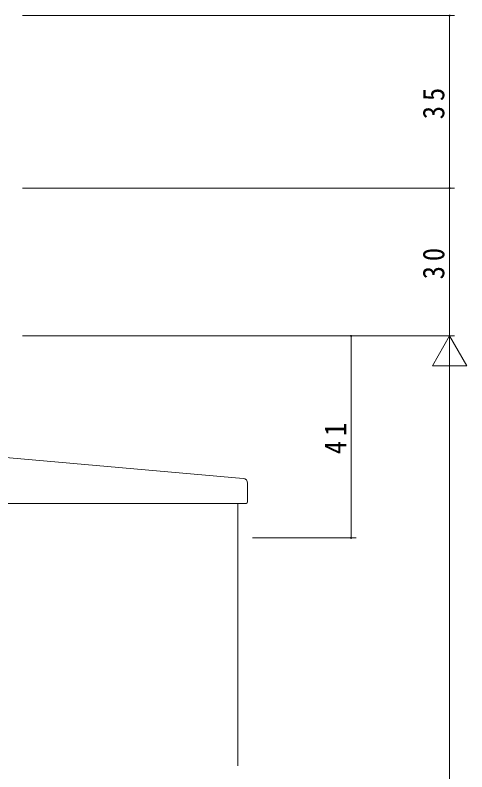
# Model space of a CAD drawing. Units: millimetres, scale not verified. Extents: x -567 to 567, y -403 to 403.
# Drawn here: x -348.4 to -256.7, y 55.5 to 209.1 of the extents above; entities that cross this region are included whole.
import ezdxf

# ---------------------------------------------------------------- set-up
doc = ezdxf.new("R2010")
doc.units = ezdxf.units.MM
doc.header["$LTSCALE"] = 2
for name, color, linetype, lineweight in [('0-3_YKK_D', 6, 'Continuous', 18), ('0-5_YKK_12', 2, 'Continuous', 18), ('0-6_YKK_13', 4, 'Continuous', 18)]:
    doc.layers.add(name, color=color, linetype=linetype, lineweight=lineweight)
doc.styles.add('ＭＳ ゴシック', font='')
doc.styles.get('ＭＳ ゴシック').set_extended_font_data('MS Gothic')

msp = doc.modelspace()

# ---------------------------------------------------------------- linework, layer by layer
at = {"layer": '0-3_YKK_D'}
for p, q in [((-346.926, 209.018), (-259.226, 209.018)), ((-260.226, 174.018), (-260.226, 209.018)), ((-346.926, 174.018), (-259.226, 174.018)), ((-346.926, 174.018), (-259.226, 174.018)), ((-260.226, 144.018), (-260.226, 174.018)), ((-346.926, 144.018), (-259.226, 144.018)), ((-300.226, 144.018), (-259.226, 144.018)), ((-300.226, 144.018), (-279.226, 144.018)), ((-280.226, 103.018), (-280.226, 144.018)), ((-260.226, 144.018), (-263.726, 137.955)), ((-260.226, 144.018), (-260.226, 131.893)), ((-260.226, 144.018), (-256.726, 137.955)), ((-263.726, 137.955), (-256.726, 137.955)), ((-260.226, 137.018), (-260.226, -208.982)), ((-300.226, 103.018), (-279.226, 103.018))]:
    msp.add_line(p, q, dxfattribs=at)
for centre, start, end in [((-260.226, 209.018), 90, 270), ((-260.226, 209.018), 270, 90), ((-260.226, 174.018), 90, 270), ((-260.226, 174.018), 90, 270), ((-260.226, 174.018), 270, 90), ((-260.226, 174.018), 270, 90), ((-280.226, 144.018), 90, 270), ((-280.226, 144.018), 270, 90), ((-280.226, 103.018), 90, 270), ((-280.226, 103.018), 270, 90)]:
    msp.add_arc(centre, 0.106, start, end, dxfattribs=at)
at = {"layer": '0-5_YKK_12'}
msp.add_line((-303.226, 110.016), (-303.226, 56.768), dxfattribs=at)
at = {"layer": '0-6_YKK_13'}
for p, q in [((-302.141, 115.099), (-353.603, 119.601)), ((-301.229, 110.319), (-301.229, 114.103)), ((-357.729, 110.019), (-301.529, 110.019))]:
    msp.add_line(p, q, dxfattribs=at)
for centre, radius, start, end in [((-302.229, 114.103), 1, 0, 85), ((-301.529, 110.319), 0.3, 270, 0)]:
    msp.add_arc(centre, radius, start, end, dxfattribs=at)

# ---------------------------------------------------------------- texts
at = {"layer": '0-3_YKK_D', "color": 7, "char_height": 4.399, "attachment_point": 7, "rotation": 90, "style": 'ＭＳ ゴシック'}
for s, insert in [('\\T1.37;\\W0.9;35', (-261.226, 187.998)), ('\\T1.37;\\W0.9;30', (-261.226, 155.498)), ('\\T1.37;\\W0.9;41', (-281.226, 119.998))]:
    msp.add_mtext(s, dxfattribs=dict(at, insert=insert))

doc.saveas('drawing.dxf')
